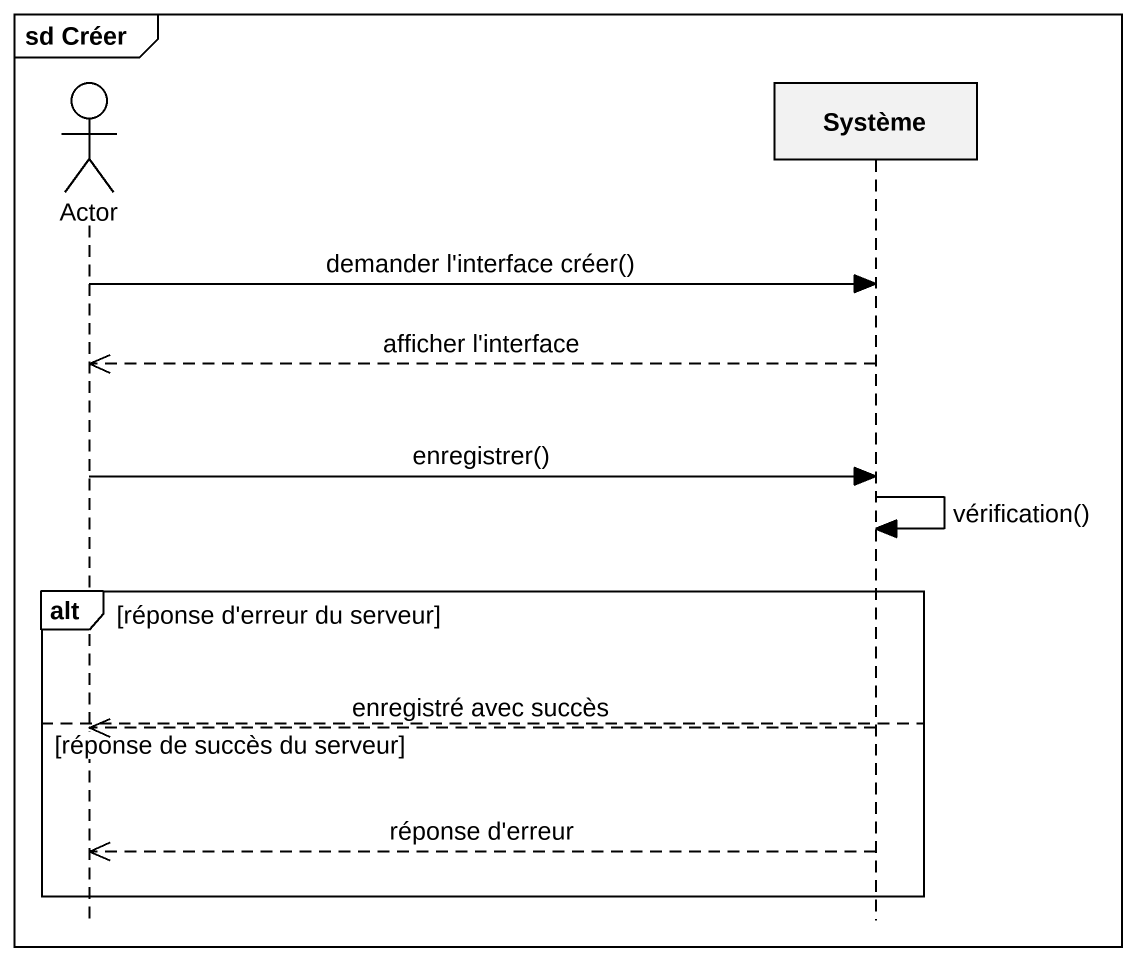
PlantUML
@startuml
mainframe sd Créer
hide footbox
actor "Actor" as Actor_
participant Système

Actor_ -> Système : demander l'interface créer()
Système -->> Actor_ : afficher l'interface
Actor_ -> Système : enregistrer()
Système -> Système : vérification()
alt réponse d'erreur du serveur
else réponse de succès du serveur
  Système -->> Actor_ : enregistré avec succès
  Système -->> Actor_ : réponse d'erreur
end
@enduml
